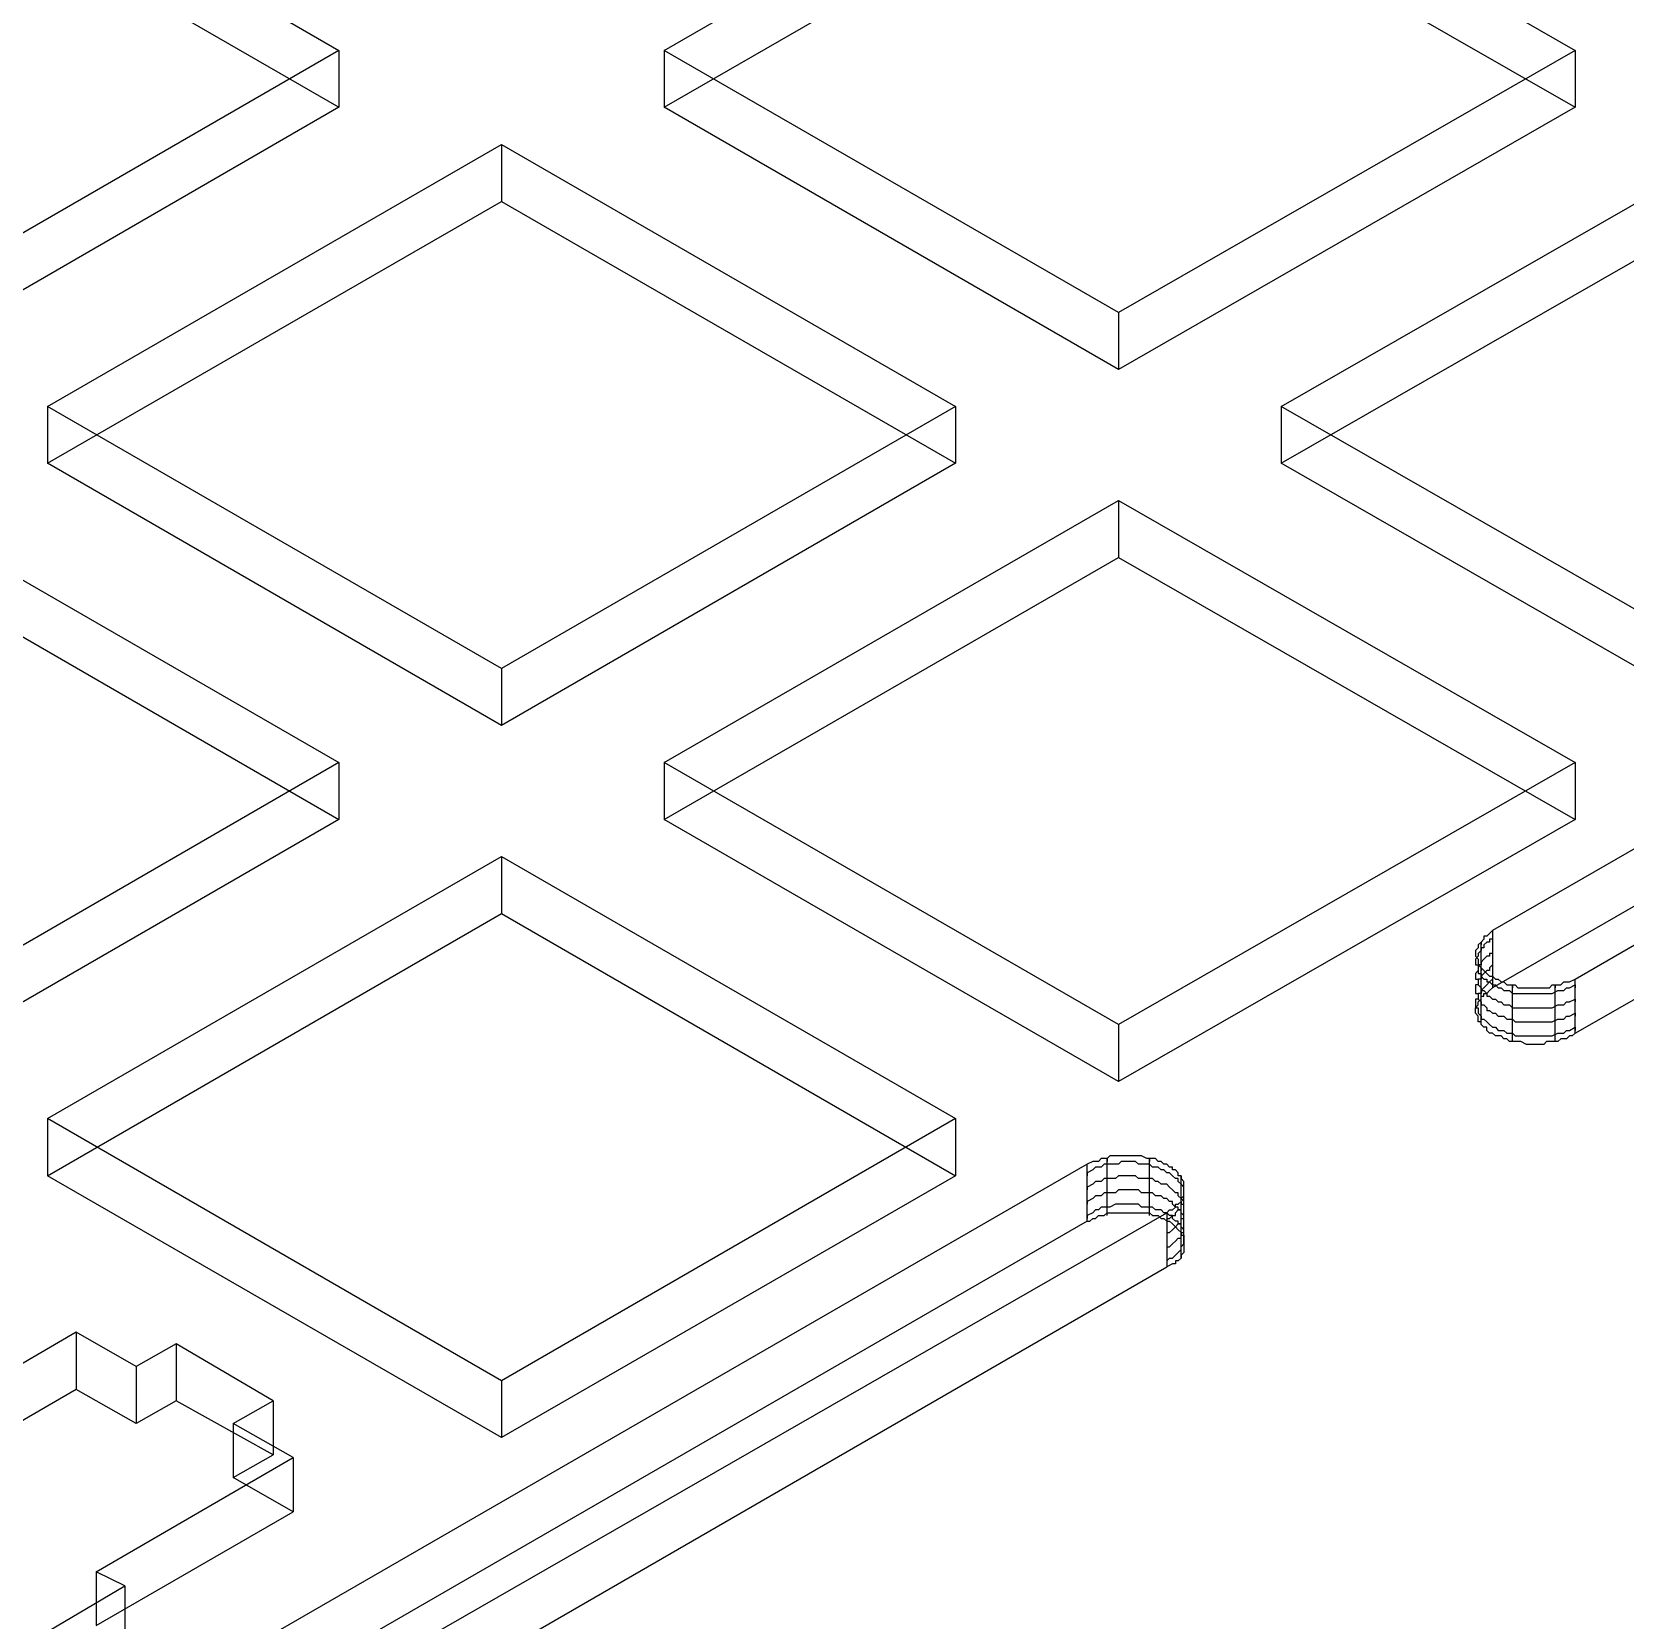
# Model space of a CAD drawing. Header units: millimetres. Extents: x 0 to 2112, y 8 to 1252.
# Drawn here: x 480.8 to 628.1, y 778.6 to 925.4 of the extents above; entities that cross this region are included whole.
import ezdxf

# ---------------------------------------------------------------- set-up
doc = ezdxf.new("R2010")
doc.units = ezdxf.units.MM
doc.layers.get('0').update_dxf_attribs({"linetype": 'CONTINUOUS'})

msp = doc.modelspace()

# ---------------------------------------------------------------- linework, layer by layer
at = {"color": 9}
for p, q in [((467.254, 947.981), (509.217, 923.734)), ((467.254, 947.981), (509.217, 923.734)), ((539.302, 923.734), (581.29, 947.981)), ((539.302, 923.734), (581.29, 947.981)), ((581.29, 947.981), (623.528, 923.734)), ((581.29, 947.981), (623.528, 923.734)), ((467.254, 942.693), (509.217, 918.475)), ((467.254, 942.693), (509.217, 918.475)), ((539.302, 918.475), (581.29, 942.693)), ((539.302, 918.475), (581.29, 942.693)), ((581.29, 942.693), (623.528, 918.475)), ((581.29, 942.693), (623.528, 918.475)), ((509.217, 923.734), (467.254, 899.492)), ((509.217, 923.734), (467.254, 899.492)), ((509.217, 923.734), (509.217, 918.475)), ((509.217, 923.734), (509.217, 918.475)), ((581.29, 899.492), (539.302, 923.734)), ((581.29, 899.492), (539.302, 923.734)), ((539.302, 923.734), (539.302, 918.475)), ((539.302, 923.734), (539.302, 918.475)), ((623.528, 923.734), (581.29, 899.492)), ((623.528, 923.734), (581.29, 899.492)), ((623.528, 923.734), (623.528, 918.475)), ((623.528, 923.734), (623.528, 918.475)), ((509.217, 918.475), (467.254, 894.228)), ((509.217, 918.475), (467.254, 894.228)), ((581.29, 894.228), (539.302, 918.475)), ((581.29, 894.228), (539.302, 918.475)), ((623.528, 918.475), (581.29, 894.228)), ((623.528, 918.475), (581.29, 894.228)), ((482.297, 890.813), (524.26, 915.031)), ((482.297, 890.813), (524.26, 915.031)), ((524.26, 915.031), (566.247, 890.813)), ((524.26, 915.031), (524.26, 909.768)), ((524.26, 915.031), (566.247, 890.813)), ((524.26, 915.031), (524.26, 909.768)), ((596.332, 890.813), (638.574, 915.031)), ((596.332, 890.813), (638.574, 915.031)), ((482.297, 885.55), (524.26, 909.768)), ((482.297, 885.55), (524.26, 909.768)), ((524.26, 909.768), (566.247, 885.55)), ((524.26, 909.768), (566.247, 885.55)), ((596.332, 885.55), (638.574, 909.768)), ((596.332, 885.55), (638.574, 909.768)), ((722.521, 903.707), (615.869, 842.349)), ((722.521, 903.707), (615.869, 842.349)), ((581.29, 899.492), (581.29, 894.228)), ((581.29, 899.492), (581.29, 894.228)), ((623.528, 837.858), (730.179, 899.492)), ((623.528, 837.858), (730.179, 899.492)), ((722.521, 898.444), (615.869, 837.057)), ((722.521, 898.444), (615.869, 837.057)), ((623.528, 832.841), (730.179, 894.228)), ((623.528, 832.841), (730.179, 894.228)), ((524.26, 866.567), (482.297, 890.813)), ((524.26, 866.567), (482.297, 890.813)), ((482.297, 890.813), (482.297, 885.55)), ((482.297, 890.813), (482.297, 885.55)), ((566.247, 890.813), (524.26, 866.567)), ((566.247, 890.813), (524.26, 866.567)), ((566.247, 890.813), (566.247, 885.55)), ((566.247, 890.813), (566.247, 885.55)), ((638.574, 866.567), (596.332, 890.813)), ((638.574, 866.567), (596.332, 890.813)), ((596.332, 890.813), (596.332, 885.55)), ((596.332, 890.813), (596.332, 885.55)), ((524.26, 861.303), (482.297, 885.55)), ((524.26, 861.303), (482.297, 885.55)), ((566.247, 885.55), (524.26, 861.303)), ((566.247, 885.55), (524.26, 861.303)), ((638.574, 861.303), (596.332, 885.55)), ((638.574, 861.303), (596.332, 885.55)), ((467.254, 882.107), (509.217, 857.885)), ((467.254, 882.107), (509.217, 857.885)), ((539.302, 857.885), (581.29, 882.107)), ((539.302, 857.885), (581.29, 882.107)), ((581.29, 882.107), (623.528, 857.885)), ((581.29, 882.107), (581.29, 876.843)), ((581.29, 882.107), (623.528, 857.885)), ((581.29, 882.107), (581.29, 876.843)), ((467.254, 876.843), (509.217, 852.625)), ((467.254, 876.843), (509.217, 852.625)), ((539.302, 852.625), (581.29, 876.843)), ((539.302, 852.625), (581.29, 876.843)), ((581.29, 876.843), (623.528, 852.625)), ((581.29, 876.843), (623.528, 852.625)), ((524.26, 866.567), (524.26, 861.303)), ((524.26, 866.567), (524.26, 861.303)), ((509.217, 857.885), (467.254, 833.642)), ((509.217, 857.885), (467.254, 833.642)), ((509.217, 857.885), (509.217, 852.625)), ((509.217, 857.885), (509.217, 852.625)), ((581.29, 833.642), (539.302, 857.885)), ((581.29, 833.642), (539.302, 857.885)), ((539.302, 857.885), (539.302, 852.625)), ((539.302, 857.885), (539.302, 852.625)), ((623.528, 857.885), (581.29, 833.642)), ((623.528, 857.885), (581.29, 833.642)), ((623.528, 857.885), (623.528, 852.625)), ((623.528, 857.885), (623.528, 852.625)), ((509.217, 852.625), (467.254, 828.379)), ((509.217, 852.625), (467.254, 828.379)), ((581.29, 828.379), (539.302, 852.625)), ((581.29, 828.379), (539.302, 852.625)), ((623.528, 852.625), (581.29, 828.379)), ((623.528, 852.625), (581.29, 828.379)), ((482.297, 824.964), (524.26, 849.182)), ((482.297, 824.964), (524.26, 849.182)), ((524.26, 849.182), (566.247, 824.964)), ((524.26, 849.182), (524.26, 843.919)), ((524.26, 849.182), (566.247, 824.964)), ((524.26, 849.182), (524.26, 843.919)), ((482.297, 819.672), (524.26, 843.919)), ((482.297, 819.672), (524.26, 843.919)), ((524.26, 843.919), (566.247, 819.672)), ((524.26, 843.919), (566.247, 819.672)), ((614.821, 841.273), (614.546, 841.026)), ((614.821, 841.273), (614.546, 841.026)), ((615.068, 841.548), (614.821, 841.273)), ((615.068, 841.548), (614.821, 841.273)), ((614.821, 841.273), (614.821, 841.273)), ((614.821, 836.009), (614.821, 841.273)), ((614.821, 841.273), (614.821, 841.026)), ((614.821, 841.273), (614.821, 841.273)), ((615.347, 841.823), (615.068, 841.823)), ((615.068, 841.823), (615.068, 841.548)), ((615.347, 841.823), (615.068, 841.823)), ((615.068, 841.823), (615.068, 841.548)), ((615.347, 841.273), (615.068, 841.026)), ((615.594, 842.073), (615.347, 841.823)), ((615.594, 842.073), (615.347, 841.823)), ((615.594, 841.273), (615.347, 841.273)), ((615.869, 842.349), (615.594, 842.073)), ((615.869, 842.349), (615.594, 842.073)), ((615.594, 842.073), (615.594, 842.073)), ((615.594, 842.073), (615.594, 842.073)), ((615.869, 841.548), (615.594, 841.548)), ((615.594, 841.548), (615.594, 841.273)), ((615.869, 842.349), (615.869, 837.057)), ((615.869, 842.349), (615.869, 837.057)), ((614.546, 840.751), (614.299, 840.5)), ((614.546, 840.751), (614.299, 840.5)), ((614.299, 840.5), (614.299, 840.225)), ((614.299, 840.5), (614.299, 840.225)), ((614.299, 840.225), (614.299, 839.978)), ((614.299, 840.225), (614.299, 839.978)), ((614.299, 839.978), (614.299, 839.978)), ((614.299, 839.978), (614.546, 839.703)), ((614.546, 839.978), (614.299, 839.703)), ((614.299, 839.978), (614.299, 839.978)), ((614.299, 839.978), (614.546, 839.703)), ((614.299, 839.703), (614.299, 839.703)), ((614.299, 839.703), (614.299, 839.428)), ((614.546, 841.026), (614.546, 840.751)), ((614.546, 841.026), (614.546, 840.751)), ((614.546, 840.751), (614.546, 840.751)), ((614.546, 840.751), (614.546, 840.751)), ((614.821, 840.5), (614.546, 840.225)), ((614.546, 840.225), (614.546, 840.225)), ((614.546, 840.225), (614.546, 839.978)), ((614.546, 839.703), (614.546, 839.428)), ((614.546, 839.703), (614.546, 839.428)), ((615.068, 840.751), (614.821, 840.751)), ((614.821, 840.751), (614.821, 840.5)), ((615.068, 839.703), (614.821, 839.428)), ((615.068, 841.026), (615.068, 840.751)), ((615.347, 839.978), (615.068, 839.703)), ((615.068, 839.703), (615.068, 839.703)), ((615.594, 839.978), (615.347, 839.978)), ((615.869, 840.225), (615.594, 840.225)), ((615.594, 840.225), (615.594, 839.978)), ((614.299, 839.428), (614.299, 839.181)), ((614.299, 839.181), (614.546, 839.181)), ((614.546, 838.655), (614.299, 838.38)), ((614.299, 838.38), (614.299, 838.38)), ((614.299, 838.38), (614.299, 838.133)), ((614.546, 839.428), (614.546, 839.428)), ((614.546, 839.428), (614.546, 839.181)), ((614.546, 839.428), (614.546, 839.428)), ((614.546, 839.428), (614.546, 839.181)), ((614.546, 839.181), (614.821, 838.906)), ((614.821, 839.181), (614.546, 839.181)), ((614.546, 839.181), (614.546, 838.906)), ((614.546, 839.181), (614.546, 838.906)), ((614.546, 839.181), (614.821, 838.906)), ((614.546, 838.906), (614.546, 838.655)), ((614.546, 838.906), (614.546, 838.655)), ((614.546, 838.655), (614.546, 838.38)), ((614.546, 838.38), (614.821, 838.38)), ((614.821, 839.428), (614.821, 839.181)), ((614.821, 838.906), (614.821, 838.906)), ((614.821, 838.906), (615.068, 838.655)), ((614.821, 833.642), (614.821, 838.906)), ((614.821, 838.906), (614.821, 838.655)), ((614.821, 838.906), (614.821, 838.906)), ((614.821, 838.906), (615.068, 838.655)), ((615.068, 838.38), (614.821, 838.133)), ((614.821, 838.38), (614.821, 838.133)), ((615.068, 838.655), (615.347, 838.38)), ((615.347, 838.655), (615.068, 838.38)), ((615.068, 838.655), (615.347, 838.38)), ((615.068, 838.38), (615.068, 838.38)), ((615.594, 838.655), (615.347, 838.655)), ((615.347, 838.38), (615.347, 838.38)), ((615.347, 838.38), (615.594, 838.133)), ((615.347, 838.38), (615.347, 838.38)), ((615.347, 838.38), (615.594, 838.133)), ((615.869, 839.181), (615.594, 838.906)), ((615.594, 838.906), (615.594, 838.655)), ((614.299, 838.133), (614.299, 837.858)), ((614.299, 837.858), (614.546, 837.858)), ((614.546, 837.332), (614.299, 837.332)), ((614.299, 837.332), (614.299, 837.057)), ((614.299, 837.057), (614.299, 836.81)), ((614.299, 836.81), (614.299, 836.535)), ((614.821, 837.858), (614.546, 837.858)), ((614.546, 837.858), (614.546, 837.607)), ((614.546, 837.858), (614.546, 837.607)), ((614.546, 837.607), (614.546, 837.332)), ((614.546, 837.607), (614.546, 837.332)), ((614.546, 837.332), (614.546, 837.332)), ((614.546, 837.332), (614.821, 837.057)), ((614.821, 838.133), (614.821, 837.858)), ((614.821, 838.133), (615.068, 837.858)), ((615.068, 837.057), (614.821, 836.81)), ((614.821, 837.057), (614.821, 836.81)), ((614.821, 836.81), (614.821, 836.535)), ((614.821, 836.81), (615.068, 836.81)), ((615.068, 837.858), (615.347, 837.858)), ((615.347, 837.332), (615.068, 837.057)), ((615.068, 837.057), (615.068, 837.057)), ((615.068, 836.81), (615.347, 836.535)), ((615.347, 837.858), (615.347, 837.607)), ((615.594, 837.607), (615.347, 837.332)), ((615.347, 837.607), (615.594, 837.607)), ((615.347, 836.535), (615.594, 836.81)), ((615.347, 836.535), (615.594, 836.81)), ((615.594, 838.133), (615.869, 838.133)), ((615.594, 838.133), (615.869, 838.133)), ((615.869, 837.858), (615.594, 837.607)), ((615.594, 837.607), (615.594, 837.607)), ((615.594, 837.607), (615.869, 837.332)), ((615.594, 836.81), (615.869, 837.057)), ((615.594, 836.81), (615.869, 837.057)), ((615.869, 838.133), (616.144, 837.858)), ((615.869, 838.133), (616.144, 837.858)), ((615.869, 837.332), (616.144, 837.332)), ((616.144, 837.858), (616.391, 837.858)), ((616.144, 837.858), (616.391, 837.858)), ((616.144, 837.332), (616.391, 837.057)), ((616.391, 837.858), (616.67, 837.607)), ((616.391, 837.858), (616.67, 837.607)), ((616.391, 837.057), (616.67, 837.057)), ((616.67, 837.607), (616.917, 837.607)), ((616.67, 837.607), (616.917, 837.607)), ((616.67, 837.057), (616.917, 836.81)), ((616.917, 837.607), (617.192, 837.332)), ((616.917, 837.607), (617.192, 837.332)), ((616.917, 836.81), (617.192, 836.81)), ((617.192, 837.332), (617.467, 837.332)), ((617.192, 837.332), (617.467, 837.332)), ((617.192, 836.81), (617.467, 836.81)), ((617.467, 837.332), (617.714, 837.332)), ((617.467, 837.332), (617.714, 837.332)), ((617.467, 836.81), (617.714, 836.535)), ((617.714, 837.332), (617.989, 837.332)), ((617.714, 832.072), (617.714, 837.332)), ((617.714, 837.332), (617.714, 837.057)), ((617.714, 837.332), (617.989, 837.332)), ((617.989, 837.332), (618.236, 837.057)), ((617.989, 837.332), (618.236, 837.057)), ((618.236, 837.057), (618.515, 837.057)), ((618.236, 837.057), (618.515, 837.057)), ((618.515, 837.057), (619.037, 837.057)), ((618.515, 837.057), (619.037, 837.057)), ((619.037, 837.057), (619.312, 837.057)), ((619.037, 837.057), (619.312, 837.057)), ((619.312, 837.057), (619.559, 837.057)), ((619.312, 837.057), (619.559, 837.057)), ((619.559, 837.057), (619.838, 837.057)), ((619.559, 837.057), (619.838, 837.057)), ((619.838, 837.057), (620.36, 837.057)), ((619.838, 837.057), (620.36, 837.057)), ((620.36, 837.057), (620.635, 837.057)), ((620.36, 837.057), (620.635, 837.057)), ((620.635, 837.057), (620.882, 837.057)), ((620.635, 837.057), (620.882, 837.057)), ((620.882, 837.057), (621.161, 837.057)), ((620.882, 837.057), (621.161, 837.057)), ((621.161, 837.057), (621.407, 837.332)), ((621.161, 837.057), (621.407, 837.332)), ((621.407, 837.332), (621.93, 837.332)), ((621.407, 837.332), (621.93, 837.332)), ((621.407, 836.535), (621.93, 836.81)), ((621.683, 832.072), (621.683, 837.332)), ((621.683, 837.332), (621.683, 837.057)), ((621.93, 837.332), (622.205, 837.332)), ((621.93, 837.332), (622.205, 837.332)), ((621.93, 836.81), (622.205, 836.81)), ((622.205, 837.332), (622.48, 837.607)), ((622.205, 837.332), (622.48, 837.607)), ((622.205, 836.81), (622.48, 836.81)), ((622.48, 837.607), (622.727, 837.607)), ((622.48, 837.607), (622.727, 837.607)), ((622.48, 836.81), (622.727, 837.057)), ((622.727, 837.607), (623.006, 837.607)), ((622.727, 837.607), (623.006, 837.607)), ((622.727, 837.057), (623.006, 837.057)), ((623.006, 837.607), (623.528, 837.858)), ((623.006, 837.607), (623.528, 837.858)), ((623.006, 837.057), (623.528, 837.332)), ((623.528, 832.841), (623.528, 837.858)), ((623.528, 832.841), (623.528, 837.858)), ((623.528, 837.332), (623.528, 837.057)), ((614.299, 836.535), (614.546, 836.535)), ((614.546, 836.009), (614.299, 836.009)), ((614.299, 836.009), (614.299, 835.762)), ((614.299, 835.762), (614.299, 835.487)), ((614.299, 835.212), (614.546, 835.487)), ((614.299, 835.487), (614.299, 835.212)), ((614.299, 835.212), (614.546, 835.487)), ((614.821, 836.535), (614.546, 836.535)), ((614.546, 836.535), (614.546, 836.284)), ((614.546, 836.535), (614.546, 836.284)), ((614.546, 836.284), (614.546, 836.009)), ((614.546, 836.284), (614.546, 836.009)), ((614.546, 835.762), (614.821, 836.009)), ((614.546, 836.009), (614.546, 836.009)), ((614.546, 836.009), (614.821, 835.762)), ((614.546, 835.762), (614.821, 836.009)), ((614.546, 835.487), (614.546, 835.762)), ((614.546, 835.762), (614.546, 835.762)), ((614.546, 835.487), (614.546, 835.762)), ((614.546, 835.762), (614.546, 835.762)), ((614.821, 836.009), (614.821, 836.284)), ((614.821, 836.284), (615.068, 836.284)), ((614.821, 836.009), (614.821, 836.284)), ((614.821, 836.284), (615.068, 836.284)), ((614.821, 835.762), (614.821, 835.487)), ((614.821, 835.487), (615.068, 835.487)), ((615.068, 836.284), (615.068, 836.535)), ((615.068, 836.535), (615.347, 836.535)), ((615.068, 836.284), (615.068, 836.535)), ((615.068, 836.535), (615.347, 836.535)), ((615.068, 835.487), (615.347, 835.212)), ((615.347, 836.535), (615.347, 836.284)), ((615.347, 836.284), (615.594, 836.284)), ((615.594, 836.284), (615.869, 836.009)), ((615.869, 836.009), (616.144, 836.009)), ((616.144, 836.009), (616.391, 835.762)), ((616.391, 835.762), (616.67, 835.762)), ((616.67, 835.762), (616.917, 835.487)), ((616.917, 835.487), (617.192, 835.487)), ((617.192, 835.487), (617.467, 835.487)), ((617.467, 835.487), (617.714, 835.212)), ((617.714, 836.535), (617.989, 836.535)), ((617.989, 836.535), (618.236, 836.535)), ((618.236, 836.535), (618.515, 836.535)), ((618.515, 836.535), (619.037, 836.535)), ((619.037, 836.535), (619.312, 836.535)), ((619.312, 836.535), (619.559, 836.535)), ((619.559, 836.535), (619.838, 836.535)), ((619.838, 836.535), (620.36, 836.535)), ((620.36, 836.535), (620.635, 836.535)), ((620.635, 836.535), (620.882, 836.535)), ((620.882, 836.535), (621.161, 836.535)), ((621.161, 836.535), (621.407, 836.535)), ((621.407, 835.212), (621.93, 835.487)), ((621.93, 835.487), (622.205, 835.487)), ((622.205, 835.487), (622.48, 835.487)), ((622.48, 835.487), (622.727, 835.762)), ((622.727, 835.762), (623.006, 835.762)), ((623.006, 835.762), (623.528, 836.009)), ((623.528, 836.009), (623.528, 835.762)), ((614.299, 834.965), (614.299, 835.212)), ((614.299, 835.212), (614.546, 835.212)), ((614.299, 834.965), (614.299, 835.212)), ((614.299, 834.69), (614.299, 834.965)), ((614.299, 834.965), (614.299, 834.965)), ((614.299, 834.69), (614.299, 834.965)), ((614.299, 834.965), (614.299, 834.965)), ((614.546, 834.439), (614.299, 834.69)), ((614.546, 834.439), (614.299, 834.69)), ((614.546, 835.212), (614.546, 834.965)), ((614.546, 834.965), (614.546, 834.69)), ((614.546, 834.69), (614.546, 834.69)), ((614.546, 834.69), (614.821, 834.439)), ((614.546, 834.164), (614.546, 834.439)), ((614.546, 834.439), (614.546, 834.439)), ((614.546, 834.164), (614.546, 834.439)), ((614.546, 834.439), (614.546, 834.439)), ((614.546, 833.917), (614.546, 834.164)), ((614.546, 833.917), (614.546, 834.164)), ((614.821, 833.917), (614.546, 833.917)), ((614.821, 833.917), (614.546, 833.917)), ((614.821, 834.439), (614.821, 834.164)), ((614.821, 834.164), (615.068, 834.164)), ((614.821, 833.642), (614.821, 833.917)), ((614.821, 833.642), (614.821, 833.917)), ((615.068, 834.164), (615.347, 833.917)), ((615.347, 835.212), (615.347, 834.965)), ((615.347, 834.965), (615.594, 834.965)), ((615.347, 833.917), (615.347, 833.917)), ((615.347, 833.917), (615.594, 833.642)), ((615.594, 834.965), (615.869, 834.69)), ((615.869, 834.69), (616.144, 834.69)), ((616.144, 834.69), (616.391, 834.439)), ((616.391, 834.439), (616.67, 834.439)), ((616.67, 834.439), (616.917, 834.439)), ((616.917, 834.439), (617.192, 834.164)), ((617.192, 834.164), (617.467, 834.164)), ((617.467, 834.164), (617.714, 834.164)), ((617.714, 835.212), (617.989, 835.212)), ((617.714, 834.164), (617.989, 833.917)), ((617.989, 835.212), (618.236, 835.212)), ((617.989, 833.917), (618.236, 833.917)), ((618.236, 835.212), (618.515, 835.212)), ((618.236, 833.917), (618.515, 833.917)), ((618.515, 835.212), (619.037, 835.212)), ((618.515, 833.917), (619.037, 833.917)), ((619.037, 835.212), (619.312, 835.212)), ((619.037, 833.917), (619.312, 833.917)), ((619.312, 835.212), (619.559, 835.212)), ((619.312, 833.917), (619.559, 833.917)), ((619.559, 835.212), (619.838, 835.212)), ((619.559, 833.917), (619.838, 833.917)), ((619.838, 835.212), (620.36, 835.212)), ((619.838, 833.917), (620.36, 833.917)), ((620.36, 835.212), (620.635, 835.212)), ((620.36, 833.917), (620.635, 833.917)), ((620.635, 835.212), (620.882, 835.212)), ((620.635, 833.917), (620.882, 833.917)), ((620.882, 835.212), (621.161, 835.212)), ((620.882, 833.917), (621.161, 833.917)), ((621.161, 835.212), (621.407, 835.212)), ((621.161, 833.917), (621.407, 833.917)), ((621.407, 833.917), (621.93, 834.164)), ((621.93, 834.164), (622.205, 834.164)), ((622.205, 834.164), (622.48, 834.164)), ((622.48, 834.164), (622.727, 834.439)), ((622.727, 834.439), (623.006, 834.439)), ((623.006, 834.439), (623.528, 834.69)), ((623.528, 834.69), (623.528, 834.439)), ((581.29, 833.642), (581.29, 828.379)), ((581.29, 833.642), (581.29, 828.379)), ((615.068, 833.395), (614.821, 833.642)), ((615.068, 833.395), (614.821, 833.642)), ((615.347, 833.395), (615.068, 833.395)), ((615.347, 833.395), (615.068, 833.395)), ((615.347, 833.117), (615.347, 833.395)), ((615.347, 833.117), (615.347, 833.395)), ((615.594, 832.841), (615.347, 833.117)), ((615.594, 832.841), (615.347, 833.117)), ((615.594, 833.642), (615.869, 833.395)), ((615.869, 832.841), (615.594, 832.841)), ((615.869, 832.841), (615.594, 832.841)), ((615.869, 833.395), (616.144, 833.395)), ((616.144, 832.594), (615.869, 832.841)), ((616.144, 832.594), (615.869, 832.841)), ((616.144, 833.395), (616.391, 833.117)), ((616.391, 832.594), (616.144, 832.594)), ((616.391, 832.594), (616.144, 832.594)), ((616.391, 833.117), (616.67, 833.117)), ((616.67, 832.594), (616.391, 832.594)), ((616.67, 832.594), (616.391, 832.594)), ((616.67, 833.117), (616.917, 833.117)), ((616.917, 832.319), (616.67, 832.594)), ((616.917, 832.319), (616.67, 832.594)), ((616.917, 833.117), (617.192, 832.841)), ((617.192, 832.319), (616.917, 832.319)), ((617.192, 832.319), (616.917, 832.319)), ((617.192, 832.841), (617.467, 832.841)), ((617.467, 832.072), (617.192, 832.319)), ((617.467, 832.072), (617.192, 832.319)), ((617.467, 832.841), (617.714, 832.841)), ((617.714, 832.841), (617.989, 832.594)), ((617.989, 832.594), (618.236, 832.594)), ((618.236, 832.594), (618.515, 832.594)), ((618.515, 832.594), (619.037, 832.594)), ((619.037, 832.594), (619.312, 832.594)), ((619.312, 832.594), (619.559, 832.594)), ((619.559, 832.594), (619.838, 832.594)), ((619.838, 832.594), (620.36, 832.594)), ((620.36, 832.594), (620.635, 832.594)), ((620.635, 832.594), (620.882, 832.594)), ((620.882, 832.594), (621.161, 832.594)), ((621.161, 832.594), (621.407, 832.594)), ((621.407, 832.594), (621.93, 832.841)), ((621.93, 832.841), (622.205, 832.841)), ((622.205, 832.319), (621.93, 832.072)), ((622.205, 832.319), (621.93, 832.072)), ((622.205, 832.841), (622.48, 832.841)), ((622.48, 832.319), (622.205, 832.319)), ((622.48, 832.319), (622.205, 832.319)), ((622.48, 832.841), (622.727, 833.117)), ((622.727, 832.319), (622.48, 832.319)), ((622.727, 832.319), (622.48, 832.319)), ((622.727, 833.117), (623.006, 833.117)), ((623.006, 832.594), (622.727, 832.319)), ((623.006, 832.594), (622.727, 832.319)), ((623.006, 833.117), (623.528, 833.395)), ((623.252, 832.594), (623.006, 832.594)), ((623.252, 832.594), (623.006, 832.594)), ((623.528, 832.841), (623.252, 832.594)), ((623.528, 832.841), (623.252, 832.594)), ((623.528, 833.395), (623.528, 833.117)), ((617.714, 832.072), (617.467, 832.072)), ((617.714, 832.072), (617.467, 832.072)), ((617.989, 832.072), (617.714, 832.072)), ((617.989, 832.072), (617.714, 832.072)), ((618.236, 832.072), (617.989, 832.072)), ((618.236, 832.072), (617.989, 832.072)), ((618.515, 832.072), (618.236, 832.072)), ((618.515, 832.072), (618.236, 832.072)), ((619.037, 831.794), (618.515, 832.072)), ((619.037, 831.794), (618.515, 832.072)), ((619.312, 831.794), (619.037, 831.794)), ((619.312, 831.794), (619.037, 831.794)), ((619.559, 831.794), (619.312, 831.794)), ((619.559, 831.794), (619.312, 831.794)), ((619.838, 831.794), (619.559, 831.794)), ((619.838, 831.794), (619.559, 831.794)), ((620.36, 831.794), (619.838, 831.794)), ((620.36, 831.794), (619.838, 831.794)), ((620.635, 831.794), (620.36, 831.794)), ((620.635, 831.794), (620.36, 831.794)), ((620.882, 832.072), (620.635, 831.794)), ((620.882, 832.072), (620.635, 831.794)), ((621.161, 832.072), (620.882, 832.072)), ((621.161, 832.072), (620.882, 832.072)), ((621.407, 832.072), (621.161, 832.072)), ((621.407, 832.072), (621.161, 832.072)), ((621.93, 832.072), (621.407, 832.072)), ((621.93, 832.072), (621.407, 832.072)), ((524.26, 800.717), (482.297, 824.964)), ((524.26, 800.717), (482.297, 824.964)), ((482.297, 824.964), (482.297, 819.672)), ((482.297, 824.964), (482.297, 819.672)), ((566.247, 824.964), (524.26, 800.717)), ((566.247, 824.964), (524.26, 800.717)), ((566.247, 824.964), (566.247, 819.672)), ((566.247, 824.964), (566.247, 819.672)), ((578.397, 820.748), (480.699, 764.374)), ((578.397, 820.748), (480.699, 764.374)), ((578.922, 820.995), (578.397, 820.748)), ((578.922, 820.995), (578.397, 820.748)), ((578.397, 815.456), (578.397, 820.748)), ((578.397, 815.456), (578.397, 820.748)), ((579.169, 820.995), (578.922, 820.995)), ((579.169, 820.995), (578.922, 820.995)), ((579.445, 820.995), (579.169, 820.995)), ((579.445, 820.995), (579.169, 820.995)), ((579.691, 821.27), (579.445, 820.995)), ((579.691, 821.27), (579.445, 820.995)), ((579.967, 821.27), (579.691, 821.27)), ((579.967, 821.27), (579.691, 821.27)), ((579.967, 820.748), (579.691, 820.473)), ((580.245, 821.27), (579.967, 821.27)), ((580.245, 821.27), (579.967, 821.27)), ((580.245, 820.748), (579.967, 820.748)), ((580.492, 821.517), (580.245, 821.27)), ((580.492, 821.517), (580.245, 821.27)), ((580.245, 816.007), (580.245, 821.27)), ((580.245, 821.27), (580.245, 820.995)), ((580.492, 820.748), (580.245, 820.748)), ((581.014, 821.517), (580.492, 821.517)), ((581.014, 821.517), (580.492, 821.517)), ((581.014, 820.748), (580.492, 820.748)), ((581.29, 821.517), (581.014, 821.517)), ((581.29, 821.517), (581.014, 821.517)), ((581.29, 820.748), (581.014, 820.748)), ((581.54, 821.517), (581.29, 821.517)), ((581.54, 821.517), (581.29, 821.517)), ((581.54, 820.995), (581.29, 820.748)), ((581.815, 821.517), (581.54, 821.517)), ((581.815, 821.517), (581.54, 821.517)), ((581.815, 820.995), (581.54, 820.995)), ((582.337, 821.517), (581.815, 821.517)), ((582.337, 821.517), (581.815, 821.517)), ((582.337, 820.995), (581.815, 820.995)), ((582.613, 821.517), (582.337, 821.517)), ((582.613, 821.517), (582.337, 821.517)), ((582.613, 820.995), (582.337, 820.995)), ((582.863, 821.517), (582.613, 821.517)), ((582.863, 821.517), (582.613, 821.517)), ((582.863, 820.995), (582.613, 820.995)), ((583.138, 821.517), (582.863, 821.517)), ((583.138, 821.517), (582.863, 821.517)), ((583.138, 820.748), (582.863, 820.995)), ((583.413, 821.517), (583.138, 821.517)), ((583.413, 821.517), (583.138, 821.517)), ((583.413, 820.748), (583.138, 820.748)), ((583.935, 821.27), (583.413, 821.517)), ((583.935, 821.27), (583.413, 821.517)), ((583.935, 820.748), (583.413, 820.748)), ((584.182, 821.27), (583.935, 821.27)), ((584.182, 821.27), (583.935, 821.27)), ((584.182, 820.748), (583.935, 820.748)), ((584.458, 821.27), (584.182, 821.27)), ((584.182, 816.007), (584.182, 821.27)), ((584.182, 821.27), (584.182, 820.995)), ((584.458, 821.27), (584.182, 821.27)), ((584.458, 820.473), (584.182, 820.748)), ((584.708, 821.27), (584.458, 821.27)), ((584.708, 821.27), (584.458, 821.27)), ((584.983, 820.995), (584.708, 821.27)), ((584.983, 820.995), (584.708, 821.27)), ((585.258, 820.995), (584.983, 820.995)), ((585.258, 820.995), (584.983, 820.995)), ((585.505, 820.748), (585.258, 820.995)), ((585.505, 820.748), (585.258, 820.995)), ((585.78, 820.748), (585.505, 820.748)), ((585.78, 820.748), (585.505, 820.748)), ((586.031, 820.473), (585.78, 820.748)), ((586.031, 820.473), (585.78, 820.748)), ((524.26, 795.454), (482.297, 819.672)), ((524.26, 795.454), (482.297, 819.672)), ((566.247, 819.672), (524.26, 795.454)), ((566.247, 819.672), (524.26, 795.454)), ((578.922, 820.222), (578.397, 819.947)), ((578.397, 819.947), (578.397, 819.672)), ((579.169, 820.473), (578.922, 820.222)), ((579.169, 819.15), (578.922, 818.9)), ((579.445, 820.473), (579.169, 820.473)), ((579.445, 819.15), (579.169, 819.15)), ((579.691, 820.473), (579.445, 820.473)), ((579.691, 819.15), (579.445, 819.15)), ((579.967, 819.425), (579.691, 819.15)), ((580.245, 819.425), (579.967, 819.425)), ((580.492, 819.425), (580.245, 819.425)), ((581.014, 819.425), (580.492, 819.425)), ((581.29, 819.672), (581.014, 819.425)), ((581.54, 819.672), (581.29, 819.672)), ((581.815, 819.672), (581.54, 819.672)), ((582.337, 819.672), (581.815, 819.672)), ((582.613, 819.672), (582.337, 819.672)), ((582.863, 819.672), (582.613, 819.672)), ((583.138, 819.425), (582.863, 819.672)), ((583.413, 819.425), (583.138, 819.425)), ((583.935, 819.425), (583.413, 819.425)), ((584.182, 819.425), (583.935, 819.425)), ((584.458, 819.425), (584.182, 819.425)), ((584.708, 820.473), (584.458, 820.473)), ((584.708, 819.15), (584.458, 819.425)), ((584.983, 820.473), (584.708, 820.473)), ((584.983, 819.15), (584.708, 819.15)), ((585.258, 820.222), (584.983, 820.473)), ((585.258, 818.9), (584.983, 819.15)), ((585.505, 820.222), (585.258, 820.222)), ((585.78, 819.947), (585.505, 820.222)), ((586.031, 819.947), (585.78, 819.947)), ((586.306, 820.473), (586.031, 820.473)), ((586.306, 820.473), (586.031, 820.473)), ((586.306, 819.672), (586.031, 819.947)), ((586.306, 820.222), (586.306, 820.473)), ((586.306, 820.222), (586.306, 820.473)), ((586.581, 820.222), (586.306, 820.222)), ((586.581, 820.222), (586.306, 820.222)), ((586.581, 819.425), (586.306, 819.672)), ((586.306, 819.672), (586.306, 819.672)), ((586.828, 819.947), (586.581, 820.222)), ((586.828, 819.947), (586.581, 820.222)), ((586.828, 819.425), (586.581, 819.425)), ((586.828, 819.672), (586.828, 819.947)), ((586.828, 819.672), (586.828, 819.947)), ((587.103, 819.672), (586.828, 819.672)), ((587.103, 819.672), (586.828, 819.672)), ((586.828, 819.15), (586.828, 819.425)), ((587.103, 818.9), (586.828, 819.15)), ((587.103, 819.425), (587.103, 819.672)), ((587.103, 814.409), (587.103, 819.672)), ((587.103, 819.672), (587.103, 819.425)), ((587.103, 819.425), (587.103, 819.672)), ((587.354, 819.15), (587.103, 819.425)), ((587.354, 819.15), (587.103, 819.425)), ((587.354, 818.9), (587.354, 819.15)), ((587.354, 819.15), (587.354, 819.15)), ((587.354, 818.9), (587.354, 819.15)), ((587.354, 819.15), (587.354, 819.15)), ((578.922, 818.9), (578.397, 818.624)), ((578.397, 818.624), (578.397, 818.377)), ((578.922, 817.58), (578.397, 817.305)), ((579.169, 817.827), (578.922, 817.58)), ((579.445, 817.827), (579.169, 817.827)), ((579.691, 817.827), (579.445, 817.827)), ((579.967, 818.102), (579.691, 817.827)), ((580.245, 818.102), (579.967, 818.102)), ((580.492, 818.102), (580.245, 818.102)), ((581.014, 818.102), (580.492, 818.102)), ((581.29, 818.377), (581.014, 818.102)), ((581.54, 818.377), (581.29, 818.377)), ((581.815, 818.377), (581.54, 818.377)), ((582.337, 818.377), (581.815, 818.377)), ((582.613, 818.377), (582.337, 818.377)), ((582.863, 818.377), (582.613, 818.377)), ((583.138, 818.377), (582.863, 818.377)), ((583.413, 818.102), (583.138, 818.377)), ((583.935, 818.102), (583.413, 818.102)), ((584.182, 818.102), (583.935, 818.102)), ((584.458, 818.102), (584.182, 818.102)), ((584.708, 817.827), (584.458, 818.102)), ((584.983, 817.827), (584.708, 817.827)), ((585.258, 817.827), (584.983, 817.827)), ((585.505, 818.9), (585.258, 818.9)), ((585.505, 817.58), (585.258, 817.827)), ((585.78, 818.9), (585.505, 818.9)), ((585.78, 817.58), (585.505, 817.58)), ((586.031, 818.624), (585.78, 818.9)), ((586.031, 817.305), (585.78, 817.58)), ((586.306, 818.377), (586.031, 818.624)), ((586.581, 818.102), (586.306, 818.377)), ((586.306, 818.377), (586.306, 818.377)), ((586.828, 818.102), (586.581, 818.102)), ((586.828, 817.827), (586.828, 818.102)), ((587.103, 817.58), (586.828, 817.827)), ((587.354, 818.624), (587.103, 818.9)), ((587.103, 818.9), (587.103, 818.9)), ((587.103, 817.58), (587.354, 817.827)), ((587.103, 817.58), (587.354, 817.827)), ((587.103, 817.305), (587.103, 817.58)), ((587.354, 817.305), (587.103, 817.58)), ((587.103, 817.58), (587.103, 817.58)), ((587.103, 817.305), (587.103, 817.58)), ((587.354, 818.624), (587.354, 818.9)), ((587.354, 818.624), (587.354, 818.9)), ((587.354, 818.377), (587.354, 818.624)), ((587.354, 818.624), (587.354, 818.624)), ((587.354, 818.377), (587.354, 818.624)), ((587.354, 818.377), (587.354, 818.624)), ((587.354, 818.624), (587.354, 818.624)), ((587.354, 818.102), (587.354, 818.377)), ((587.354, 818.102), (587.354, 818.377)), ((587.354, 818.377), (587.354, 818.377)), ((587.354, 818.102), (587.354, 818.377)), ((587.354, 817.827), (587.354, 818.102)), ((587.354, 818.102), (587.354, 818.102)), ((587.354, 817.827), (587.354, 818.102)), ((587.354, 817.827), (587.354, 818.102)), ((587.354, 818.102), (587.354, 818.102)), ((587.354, 817.58), (587.354, 817.827)), ((587.354, 817.305), (587.354, 817.58)), ((587.354, 817.58), (587.354, 817.58)), ((488.11, 760.162), (585.78, 816.257)), ((488.11, 760.162), (585.78, 816.257)), ((578.397, 817.305), (578.397, 817.055)), ((578.922, 816.257), (578.397, 816.007)), ((579.169, 816.532), (578.922, 816.257)), ((579.445, 816.532), (579.169, 816.532)), ((579.691, 816.779), (579.445, 816.532)), ((579.967, 816.779), (579.691, 816.779)), ((580.245, 816.779), (579.967, 816.779)), ((579.967, 816.007), (580.245, 816.257)), ((579.967, 816.007), (580.245, 816.257)), ((580.492, 816.779), (580.245, 816.779)), ((580.245, 816.257), (580.492, 816.257)), ((580.245, 816.257), (580.492, 816.257)), ((581.014, 817.055), (580.492, 816.779)), ((580.492, 816.257), (581.014, 816.257)), ((580.492, 816.257), (581.014, 816.257)), ((581.29, 817.055), (581.014, 817.055)), ((581.014, 816.257), (581.29, 816.257)), ((581.014, 816.257), (581.29, 816.257)), ((581.54, 817.055), (581.29, 817.055)), ((581.29, 816.257), (581.54, 816.257)), ((581.29, 816.257), (581.54, 816.257)), ((581.815, 817.055), (581.54, 817.055)), ((581.54, 816.257), (581.815, 816.257)), ((581.54, 816.257), (581.815, 816.257)), ((582.337, 817.055), (581.815, 817.055)), ((581.815, 816.257), (582.337, 816.257)), ((581.815, 816.257), (582.337, 816.257)), ((582.613, 817.055), (582.337, 817.055)), ((582.337, 816.257), (582.613, 816.257)), ((582.337, 816.257), (582.613, 816.257)), ((582.863, 817.055), (582.613, 817.055)), ((582.613, 816.257), (582.863, 816.257)), ((582.613, 816.257), (582.863, 816.257)), ((583.138, 817.055), (582.863, 817.055)), ((582.863, 816.257), (583.138, 816.257)), ((582.863, 816.257), (583.138, 816.257)), ((583.413, 816.779), (583.138, 817.055)), ((583.138, 816.257), (583.413, 816.257)), ((583.138, 816.257), (583.413, 816.257)), ((583.935, 816.779), (583.413, 816.779)), ((583.413, 816.257), (583.935, 816.257)), ((583.413, 816.257), (583.935, 816.257)), ((584.182, 816.779), (583.935, 816.779)), ((583.935, 816.257), (584.182, 816.257)), ((583.935, 816.257), (584.182, 816.257)), ((584.458, 816.779), (584.182, 816.779)), ((584.182, 816.257), (584.458, 816.007)), ((584.182, 816.257), (584.458, 816.007)), ((584.708, 816.532), (584.458, 816.779)), ((584.983, 816.532), (584.708, 816.532)), ((585.258, 816.532), (584.983, 816.532)), ((585.505, 816.257), (585.258, 816.532)), ((585.78, 816.257), (585.505, 816.257)), ((585.78, 816.257), (586.031, 816.532)), ((585.78, 816.257), (586.031, 816.532)), ((585.78, 816.257), (585.78, 811.241)), ((586.031, 816.007), (585.78, 816.257)), ((585.78, 816.257), (585.78, 811.241)), ((586.306, 817.305), (586.031, 817.305)), ((586.031, 816.532), (586.306, 816.532)), ((586.031, 816.532), (586.306, 816.532)), ((586.306, 817.055), (586.306, 817.305)), ((586.581, 816.779), (586.306, 817.055)), ((586.306, 816.532), (586.581, 816.779)), ((586.306, 816.532), (586.581, 816.779)), ((586.581, 816.779), (586.581, 817.055)), ((586.581, 817.055), (586.828, 817.055)), ((586.581, 816.779), (586.581, 817.055)), ((586.581, 817.055), (586.828, 817.055)), ((586.828, 816.779), (586.581, 816.779)), ((586.581, 816.257), (586.828, 816.532)), ((586.581, 816.007), (586.581, 816.257)), ((586.828, 817.055), (587.103, 817.305)), ((586.828, 817.055), (587.103, 817.305)), ((586.828, 816.532), (586.828, 816.779)), ((587.103, 816.532), (586.828, 816.532)), ((586.828, 816.532), (587.103, 816.532)), ((587.103, 817.305), (587.103, 817.305)), ((587.103, 812.042), (587.103, 817.305)), ((587.103, 817.305), (587.103, 817.055)), ((587.103, 817.305), (587.103, 817.305)), ((587.103, 816.779), (587.103, 817.055)), ((587.103, 817.055), (587.354, 817.055)), ((587.103, 816.532), (587.103, 816.779)), ((587.103, 816.257), (587.103, 816.532)), ((587.354, 816.007), (587.103, 816.257)), ((587.354, 817.055), (587.354, 817.305)), ((587.354, 817.055), (587.354, 817.305)), ((587.354, 816.779), (587.354, 817.055)), ((587.354, 817.055), (587.354, 817.055)), ((587.354, 816.532), (587.354, 816.779)), ((587.354, 816.257), (587.354, 816.532)), ((587.354, 816.532), (587.354, 816.532)), ((587.354, 816.007), (587.354, 816.257)), ((578.397, 815.456), (480.699, 759.086)), ((578.397, 815.456), (480.699, 759.086)), ((578.397, 816.007), (578.397, 815.732)), ((578.397, 815.456), (578.647, 815.456)), ((578.397, 815.456), (578.647, 815.456)), ((578.647, 815.456), (578.922, 815.732)), ((578.647, 815.456), (578.922, 815.732)), ((578.922, 815.732), (579.169, 815.732)), ((578.922, 815.732), (579.169, 815.732)), ((579.169, 815.732), (579.445, 816.007)), ((579.169, 815.732), (579.445, 816.007)), ((579.445, 816.007), (579.691, 816.007)), ((579.445, 816.007), (579.691, 816.007)), ((579.691, 816.007), (579.967, 816.007)), ((579.691, 816.007), (579.967, 816.007)), ((584.458, 816.007), (584.708, 816.007)), ((584.458, 816.007), (584.708, 816.007)), ((584.708, 816.007), (584.983, 816.007)), ((584.708, 816.007), (584.983, 816.007)), ((584.983, 816.007), (585.258, 815.732)), ((584.983, 816.007), (585.258, 815.732)), ((585.258, 815.732), (585.505, 815.732)), ((585.258, 815.732), (585.505, 815.732)), ((585.505, 815.732), (585.78, 815.456)), ((585.505, 815.732), (585.78, 815.456)), ((585.78, 815.732), (586.031, 815.732)), ((585.78, 815.456), (586.031, 815.456)), ((585.78, 815.456), (586.031, 815.456)), ((586.306, 816.007), (586.031, 816.007)), ((586.031, 815.732), (586.306, 816.007)), ((586.031, 815.456), (586.306, 815.21)), ((586.031, 815.456), (586.306, 815.21)), ((586.031, 814.409), (586.306, 814.684)), ((586.306, 815.732), (586.306, 816.007)), ((586.306, 816.007), (586.581, 816.007)), ((586.581, 815.456), (586.306, 815.732)), ((586.306, 815.21), (586.306, 815.21)), ((586.306, 815.21), (586.581, 814.934)), ((586.306, 815.21), (586.306, 815.21)), ((586.306, 815.21), (586.581, 814.934)), ((586.306, 814.684), (586.581, 814.934)), ((586.828, 815.456), (586.581, 815.456)), ((586.581, 814.934), (586.828, 815.21)), ((586.581, 814.934), (586.828, 814.684)), ((586.581, 814.934), (586.581, 814.934)), ((586.581, 814.934), (586.828, 814.684)), ((586.828, 815.21), (586.828, 815.456)), ((587.103, 815.21), (586.828, 815.21)), ((586.828, 815.21), (587.103, 815.21)), ((586.828, 814.684), (586.828, 814.684)), ((586.828, 814.684), (587.103, 814.409)), ((586.828, 814.684), (586.828, 814.684)), ((586.828, 814.684), (587.103, 814.409)), ((587.103, 815.456), (587.103, 815.732)), ((587.103, 815.732), (587.354, 815.732)), ((587.103, 815.21), (587.103, 815.456)), ((587.103, 814.934), (587.103, 815.21)), ((587.354, 814.684), (587.103, 814.934)), ((587.354, 815.732), (587.354, 816.007)), ((587.354, 815.732), (587.354, 816.007)), ((587.354, 815.456), (587.354, 815.732)), ((587.354, 815.732), (587.354, 815.732)), ((587.354, 815.21), (587.354, 815.456)), ((587.354, 814.934), (587.354, 815.21)), ((587.354, 815.21), (587.354, 815.21)), ((587.354, 814.684), (587.354, 814.934)), ((587.354, 814.409), (587.354, 814.684)), ((587.354, 814.684), (587.354, 814.684)), ((587.354, 814.409), (587.354, 814.684)), ((585.78, 814.409), (586.031, 814.409)), ((586.031, 813.089), (586.306, 813.364)), ((586.306, 813.364), (586.581, 813.611)), ((586.581, 813.611), (586.828, 813.887)), ((586.581, 813.611), (586.581, 813.611)), ((586.828, 813.887), (587.103, 813.887)), ((587.103, 814.409), (587.103, 814.162)), ((587.103, 814.162), (587.103, 814.409)), ((587.103, 814.409), (587.354, 814.409)), ((587.103, 814.409), (587.103, 814.162)), ((587.103, 814.162), (587.354, 814.162)), ((587.103, 813.887), (587.103, 814.162)), ((587.103, 814.162), (587.354, 814.162)), ((587.103, 813.089), (587.354, 813.364)), ((587.354, 814.162), (587.354, 814.409)), ((587.354, 814.162), (587.354, 813.887)), ((587.354, 813.887), (587.354, 814.162)), ((587.354, 814.162), (587.354, 813.887)), ((587.354, 813.887), (587.354, 813.611)), ((587.354, 813.611), (587.354, 813.887)), ((587.354, 813.887), (587.354, 813.887)), ((587.354, 813.887), (587.354, 813.611)), ((587.354, 813.611), (587.354, 813.611)), ((587.354, 813.611), (587.354, 813.364)), ((587.354, 813.364), (587.354, 813.611)), ((587.354, 813.611), (587.354, 813.611)), ((587.354, 813.611), (587.354, 813.364)), ((587.354, 813.364), (587.354, 813.089)), ((587.354, 813.364), (587.354, 813.364)), ((587.354, 813.364), (587.354, 813.089)), ((585.78, 813.089), (586.031, 813.089)), ((585.78, 811.791), (586.031, 812.042)), ((586.031, 812.042), (586.306, 812.042)), ((586.306, 812.042), (586.581, 812.317)), ((586.581, 812.317), (586.828, 812.564)), ((586.581, 812.317), (586.581, 812.317)), ((586.828, 811.791), (586.581, 811.791)), ((586.581, 811.791), (586.581, 811.516)), ((586.828, 811.791), (586.581, 811.791)), ((586.581, 811.791), (586.581, 811.516)), ((586.828, 812.564), (587.103, 812.839)), ((587.103, 812.042), (586.828, 811.791)), ((587.103, 812.042), (586.828, 811.791)), ((587.103, 812.839), (587.103, 813.089)), ((587.103, 812.839), (587.103, 812.839)), ((587.354, 812.564), (587.103, 812.317)), ((587.354, 812.564), (587.103, 812.317)), ((587.103, 812.317), (587.103, 812.317)), ((587.103, 812.317), (587.103, 812.042)), ((587.103, 812.317), (587.103, 812.317)), ((587.103, 812.317), (587.103, 812.042)), ((587.354, 813.089), (587.354, 813.089)), ((587.354, 813.089), (587.354, 812.839)), ((587.354, 813.089), (587.354, 813.089)), ((587.354, 813.089), (587.354, 812.839)), ((587.354, 812.839), (587.354, 812.564)), ((587.354, 812.839), (587.354, 812.564)), ((488.11, 754.87), (585.78, 811.241)), ((488.11, 754.87), (585.78, 811.241)), ((586.306, 811.516), (585.78, 811.241)), ((586.306, 811.516), (585.78, 811.241)), ((586.581, 811.516), (586.306, 811.516)), ((586.581, 811.516), (586.306, 811.516)), ((484.942, 805.208), (472.267, 797.825)), ((484.942, 805.208), (472.267, 797.825)), ((490.481, 802.04), (484.942, 805.208)), ((484.942, 805.208), (484.942, 799.917)), ((490.481, 802.04), (484.942, 805.208)), ((484.942, 805.208), (484.942, 799.917)), ((494.171, 804.132), (490.481, 802.04)), ((494.171, 804.132), (490.481, 802.04)), ((503.153, 798.872), (494.171, 804.132)), ((494.171, 804.132), (494.171, 798.872)), ((503.153, 798.872), (494.171, 804.132)), ((494.171, 804.132), (494.171, 798.872)), ((490.481, 802.04), (490.481, 796.777)), ((490.481, 802.04), (490.481, 796.777)), ((484.942, 799.917), (472.267, 792.561)), ((484.942, 799.917), (472.267, 792.561)), ((490.481, 796.777), (484.942, 799.917)), ((490.481, 796.777), (484.942, 799.917)), ((524.26, 800.717), (524.26, 795.454)), ((524.26, 800.717), (524.26, 795.454)), ((494.171, 798.872), (490.481, 796.777)), ((494.171, 798.872), (490.481, 796.777)), ((503.153, 793.856), (494.171, 798.872)), ((503.153, 793.856), (494.171, 798.872)), ((499.463, 796.777), (503.153, 798.872)), ((499.463, 796.777), (503.153, 798.872)), ((503.153, 798.872), (503.153, 793.856)), ((503.153, 798.872), (503.153, 793.856)), ((505.001, 793.609), (499.463, 796.777)), ((499.463, 796.777), (499.463, 791.764)), ((505.001, 793.609), (499.463, 796.777)), ((499.463, 796.777), (499.463, 791.764)), ((486.787, 783.057), (505.001, 793.609)), ((486.787, 783.057), (505.001, 793.609)), ((499.463, 791.764), (503.153, 793.856)), ((499.463, 791.764), (503.153, 793.856)), ((505.001, 793.609), (505.001, 788.592)), ((505.001, 793.609), (505.001, 788.592)), ((505.001, 788.592), (499.463, 791.764)), ((505.001, 788.592), (499.463, 791.764)), ((486.787, 778.069), (505.001, 788.592)), ((486.787, 778.069), (505.001, 788.592)), ((489.433, 781.763), (486.787, 783.057)), ((486.787, 783.057), (486.787, 778.069)), ((489.433, 781.763), (486.787, 783.057)), ((486.787, 783.057), (486.787, 778.069)), ((480.974, 776.746), (489.433, 781.763)), ((480.974, 776.746), (489.433, 781.763)), ((489.433, 781.763), (489.433, 776.471)), ((489.433, 781.763), (489.433, 776.471))]:
    msp.add_line(p, q, dxfattribs=at)

doc.saveas('drawing.dxf')
